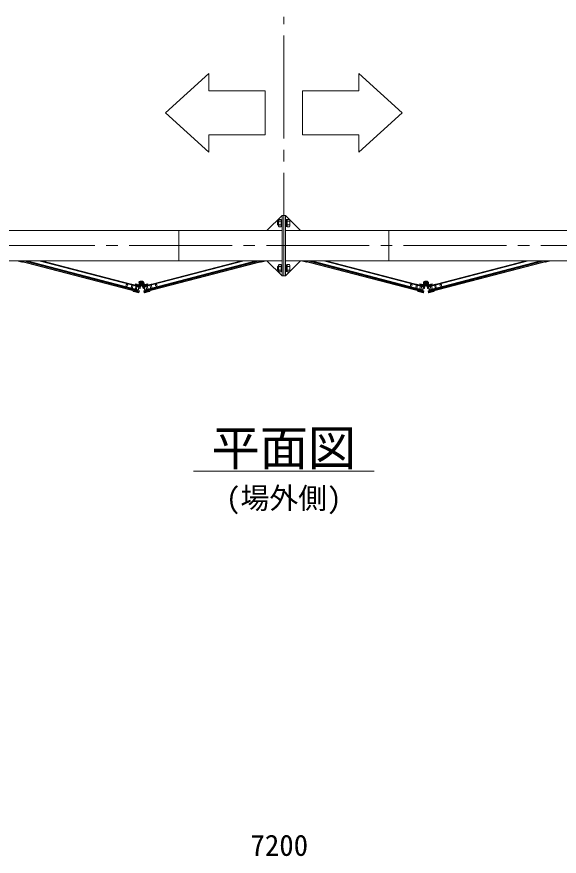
# Model space of a CAD drawing. Units: millimetres, scale not verified. Extents: x -6980 to 13145, y -14438 to 14438.
# Drawn here: x -1167 to 635, y 9408 to 12198 of the extents above; entities that cross this region are included whole.
import ezdxf
from ezdxf.enums import TextEntityAlignment as Align

# ---------------------------------------------------------------- set-up
doc = ezdxf.new("R2010")
doc.units = ezdxf.units.MM
doc.header["$LTSCALE"] = 38
doc.linetypes.add('CHAIN2', pattern=[12, 9, -1, 1, -1])
doc.linetypes.add('DASHED1', pattern=[1.8, 1.2, -0.6])
for name, color, linetype, lineweight in [('0-6_ﾎﾞﾙﾄ類', 2, 'Continuous', 18), ('0-B_寸法', 3, 'Continuous', 18), ('1-2_通芯', 1, 'CHAIN2', 18), ('1-5_標準ﾊﾟﾈﾙ', 7, 'Continuous', 18), ('1-7_文字', 7, 'Continuous', 18), ('1-9_連結用梁36', 7, 'Continuous', 18)]:
    doc.layers.add(name, color=color, linetype=linetype, lineweight=lineweight)
doc.styles.add('ＭＳ ゴシック', font='')
doc.styles.get('ＭＳ ゴシック').set_extended_font_data('MS Gothic')

msp = doc.modelspace()

# ---------------------------------------------------------------- linework, layer by layer
at = {"layer": '0-6_ﾎﾞﾙﾄ類'}
for p, q in [((-297.5, 11523), (-295.88, 11524.62)), ((-259.9, 11523), (-261.53, 11524.62)), ((-298.9, 11519.5), (-300.9, 11517.5)), ((-300.9, 11507.5), (-300.9, 11517.5)), ((-298.9, 11505.5), (-300.9, 11507.5)), ((-297.5, 11518.3), (-300.1, 11518.3)), ((-297.5, 11506.7), (-300.1, 11506.7)), ((-298.9, 11505.5), (-298.9, 11519.5)), ((-297.5, 11519.5), (-298.9, 11519.5)), ((-297.5, 11505.5), (-298.9, 11505.5)), ((-297.5, 11502), (-297.5, 11523)), ((-297.5, 11502), (-295.88, 11500.38)), ((-295.88, 11518.55), (-288.5, 11518.55)), ((-295.88, 11506.45), (-288.5, 11506.45)), ((-268.9, 11513.3), (-271.9, 11512.5)), ((-268.9, 11512.5), (-271.9, 11511.7)), ((-261.53, 11518.55), (-268.9, 11518.55)), ((-261.53, 11506.45), (-268.9, 11506.45)), ((-259.9, 11502), (-261.53, 11500.38)), ((-259.9, 11502), (-259.9, 11523)), ((-298.9, 11369.5), (-300.9, 11367.5)), ((-300.9, 11357.5), (-300.9, 11367.5)), ((-298.9, 11355.5), (-300.9, 11357.5)), ((-297.5, 11368.3), (-300.1, 11368.3)), ((-298.9, 11355.5), (-298.9, 11369.5)), ((-297.5, 11369.5), (-298.9, 11369.5)), ((-297.5, 11373), (-295.88, 11374.62)), ((-297.5, 11352), (-297.5, 11373)), ((-295.88, 11368.55), (-288.5, 11368.55)), ((-268.9, 11363.3), (-271.9, 11362.5)), ((-268.9, 11362.5), (-271.9, 11361.7)), ((-261.53, 11368.55), (-268.9, 11368.55)), ((-259.9, 11373), (-261.53, 11374.62)), ((-259.9, 11352), (-259.9, 11373)), ((-297.5, 11356.7), (-300.1, 11356.7)), ((-297.5, 11355.5), (-298.9, 11355.5)), ((-297.5, 11352), (-295.88, 11350.38)), ((-295.88, 11356.45), (-288.5, 11356.45)), ((-261.53, 11356.45), (-268.9, 11356.45)), ((-259.9, 11352), (-261.53, 11350.38)), ((-755.65, 11306.35), (-758.55, 11311.35)), ((-749.88, 11306.35), (-755.65, 11306.35)), ((-749.88, 11316.35), (-747, 11311.35)), ((-747, 11311.35), (-749.88, 11306.35)), ((186.53, 11311.35), (189.43, 11316.35)), ((189.43, 11306.35), (186.53, 11311.35)), ((189.43, 11316.35), (195.17, 11316.35)), ((195.17, 11306.35), (189.43, 11306.35)), ((195.17, 11316.35), (198.07, 11311.35)), ((198.07, 11311.35), (195.17, 11306.35))]:
    msp.add_line(p, q, dxfattribs=at)
for points in [[(-295.88, 11524.62), (-288.5, 11524.62), (-288.5, 11500.38), (-295.88, 11500.38)], [(-261.53, 11524.62), (-268.9, 11524.62), (-268.9, 11500.38), (-261.53, 11500.38)], [(-295.88, 11374.62), (-288.5, 11374.62), (-288.5, 11350.38), (-295.88, 11350.38)], [(-261.53, 11374.62), (-268.9, 11374.62), (-268.9, 11350.38), (-261.53, 11350.38)], [(-758.55, 11311.35), (-755.65, 11316.35), (-749.88, 11316.35)]]:
    msp.add_lwpolyline(points, dxfattribs=at)
for points in [[(-288.5, 11501.5), (-288.5, 11523.5), (-286.2, 11523.5), (-286.2, 11501.5)], [(-271.9, 11523.5), (-271.9, 11501.5), (-274.2, 11501.5), (-274.2, 11523.5)], [(-271.9, 11523.85), (-271.9, 11501.15), (-268.9, 11501.15), (-268.9, 11523.85)], [(-288.5, 11351.5), (-288.5, 11373.5), (-286.2, 11373.5), (-286.2, 11351.5)], [(-271.9, 11373.5), (-271.9, 11351.5), (-274.2, 11351.5), (-274.2, 11373.5)], [(-271.9, 11373.85), (-271.9, 11351.15), (-268.9, 11351.15), (-268.9, 11373.85)]]:
    msp.add_lwpolyline(points, close=True, dxfattribs=at)
for centre, radius in [((-752.77, 11311.35), 4.9), ((-752.77, 11311.35), 3), ((-752.77, 11311.35), 2.45), ((192.3, 11311.35), 4.9), ((192.3, 11311.35), 3), ((192.3, 11311.35), 2.45)]:
    msp.add_circle(centre, radius, dxfattribs=at)
for centre, radius, start, end in [((-292.85, 11521.6), 4.28, 135, 225), ((-264.55, 11521.6), 4.28, 315, 45), ((-285.38, 11512.5), 12.12, 150, 210), ((-292.85, 11503.4), 4.28, 135, 225), ((-272.03, 11512.5), 12.12, 330, 30), ((-264.55, 11503.4), 4.28, 315, 45), ((-285.38, 11362.5), 12.12, 150, 210), ((-292.85, 11371.6), 4.28, 135, 225), ((-264.55, 11371.6), 4.28, 315, 45), ((-272.03, 11362.5), 12.12, 330, 30), ((-292.85, 11353.4), 4.28, 135, 225), ((-264.55, 11353.4), 4.28, 315, 45)]:
    msp.add_arc(centre, radius, start, end, dxfattribs=at)
at = {"layer": '1-2_通芯'}
for p, q in [((-280.2, 11337.5), (-280.2, 12198.25)), ((-3986.2, 11437.5), (4220.8, 11437.5))]:
    msp.add_line(p, q, dxfattribs=at)
at = {"layer": '1-5_標準ﾊﾟﾈﾙ'}
for p, q in [((-1167.4, 11387.4), (-1150.23, 11382.9)), ((-1161.85, 11387.5), (-1148.4, 11383.98)), ((-1157.12, 11387.5), (-765.8, 11284.77)), ((-1137.42, 11387.5), (-1132.08, 11386.1)), ((-1135.35, 11385.4), (-1132.45, 11384.65)), ((-1132.7, 11387.5), (-764.23, 11290.75)), ((-1132.08, 11386.1), (-1132.45, 11384.65)), ((-1093.7, 11387.5), (-761.7, 11300.35)), ((-411.82, 11387.5), (-743.82, 11300.35)), ((-372.83, 11387.5), (-741.33, 11290.75)), ((-348.43, 11387.5), (-739.75, 11284.77)), ((-368.1, 11387.5), (-373.48, 11386.1)), ((-373.48, 11386.1), (-373.07, 11384.65)), ((-370.17, 11385.4), (-373.07, 11384.65)), ((-343.7, 11387.5), (-357.15, 11383.98)), ((-338.15, 11387.4), (-355.3, 11382.9)), ((-222.32, 11387.4), (-205.15, 11382.9)), ((-216.78, 11387.5), (-203.33, 11383.98)), ((-212.05, 11387.5), (179.27, 11284.77)), ((-192.35, 11387.5), (-187, 11386.1)), ((-190.28, 11385.4), (-187.38, 11384.65)), ((-187.62, 11387.5), (180.85, 11290.75)), ((-187, 11386.1), (-187.38, 11384.65)), ((-148.65, 11387.5), (183.38, 11300.35)), ((533.25, 11387.5), (201.22, 11300.35)), ((572.23, 11387.5), (203.75, 11290.75)), ((596.65, 11387.5), (205.33, 11284.77)), ((576.95, 11387.5), (571.6, 11386.1)), ((571.6, 11386.1), (571.98, 11384.65)), ((574.88, 11385.4), (571.98, 11384.65)), ((601.38, 11387.5), (587.93, 11383.98)), ((606.93, 11387.4), (589.75, 11382.9)), ((-785.58, 11307.85), (-785.33, 11308.83)), ((-761.4, 11301.5), (-785.58, 11307.85)), ((-784.73, 11309.17), (-756.67, 11301.8)), ((-761.4, 11301.5), (-764.52, 11289.6)), ((-759.73, 11318.15), (-761.45, 11315.7)), ((-761.33, 11315), (-760.65, 11314.52)), ((-761.28, 11311.35), (-761.28, 11304.85)), ((-761.28, 11311.35), (-761.28, 11307.15)), ((-759.77, 11306.53), (-759.77, 11304.85)), ((-758.33, 11317.77), (-759.02, 11318.27)), ((-756.3, 11301.2), (-757.9, 11295.15)), ((-749.23, 11301.2), (-747.65, 11295.15)), ((-720.83, 11309.17), (-748.88, 11301.8)), ((-745.77, 11306.53), (-745.77, 11304.85)), ((-744.27, 11311.35), (-744.27, 11304.85)), ((-744.27, 11311.35), (-744.27, 11307.15)), ((-744.12, 11301.5), (-719.95, 11307.85)), ((-744.12, 11301.5), (-741, 11289.6)), ((-742.98, 11307.5), (-742.48, 11305.55)), ((-719.95, 11307.85), (-720.2, 11308.83)), ((159.5, 11307.85), (159.75, 11308.83)), ((183.68, 11301.5), (159.5, 11307.85)), ((160.35, 11309.17), (188.4, 11301.8)), ((183.68, 11301.5), (180.55, 11289.6)), ((185.35, 11318.15), (183.62, 11315.7)), ((183.75, 11315), (184.43, 11314.52)), ((183.8, 11311.35), (183.8, 11304.85)), ((183.8, 11311.35), (183.8, 11307.15)), ((185.3, 11306.53), (185.3, 11304.85)), ((186.75, 11317.77), (186.05, 11318.27)), ((188.75, 11301.2), (187.18, 11295.15)), ((195.85, 11301.2), (197.42, 11295.15)), ((224.25, 11309.17), (196.2, 11301.8)), ((199.3, 11306.53), (199.3, 11304.85)), ((200.8, 11311.35), (200.8, 11304.85)), ((200.8, 11311.35), (200.8, 11307.15)), ((200.92, 11301.5), (225.1, 11307.85)), ((200.92, 11301.5), (204.05, 11289.6)), ((202.1, 11307.5), (202.6, 11305.55)), ((225.1, 11307.85), (224.85, 11308.83)), ((-793.53, 11297.22), (-793.92, 11295.78)), ((-791.02, 11295), (-793.92, 11295.78)), ((-764.52, 11289.6), (-793.53, 11297.22)), ((-781.35, 11292.48), (-781.7, 11293.08)), ((-764.9, 11288.15), (-781.35, 11292.48)), ((-766.1, 11283.6), (-780.35, 11287.35)), ((-762.12, 11281), (-779.3, 11285.52)), ((-764.9, 11288.15), (-766.1, 11283.6)), ((-759.92, 11287.43), (-761.5, 11281.38)), ((-760.9, 11287.67), (-759.92, 11287.43)), ((-758.85, 11295.4), (-757.9, 11295.15)), ((-746.67, 11295.4), (-747.65, 11295.15)), ((-744.65, 11287.67), (-745.6, 11287.43)), ((-745.6, 11287.43), (-744.03, 11281.38)), ((-743.4, 11281), (-726.25, 11285.52)), ((-741, 11289.6), (-712, 11297.22)), ((-740.62, 11288.15), (-724.2, 11292.48)), ((-740.62, 11288.15), (-739.45, 11283.6)), ((-739.45, 11283.6), (-725.18, 11287.35)), ((-724.2, 11292.48), (-723.83, 11293.08)), ((-714.52, 11295), (-711.62, 11295.78)), ((-712, 11297.22), (-711.62, 11295.78)), ((151.53, 11297.22), (151.15, 11295.78)), ((154.05, 11295), (151.15, 11295.78)), ((180.55, 11289.6), (151.53, 11297.22)), ((163.73, 11292.48), (163.38, 11293.08)), ((180.18, 11288.15), (163.73, 11292.48)), ((178.97, 11283.6), (164.7, 11287.35)), ((182.95, 11281), (165.78, 11285.52)), ((180.18, 11288.15), (178.97, 11283.6)), ((185.15, 11287.43), (183.55, 11281.38)), ((184.18, 11287.67), (185.15, 11287.43)), ((186.2, 11295.4), (187.18, 11295.15)), ((198.4, 11295.4), (197.42, 11295.15)), ((200.42, 11287.67), (199.45, 11287.43)), ((199.45, 11287.43), (201.05, 11281.38)), ((201.65, 11281), (218.82, 11285.52)), ((204.05, 11289.6), (233.08, 11297.22)), ((204.42, 11288.15), (220.88, 11292.48)), ((204.42, 11288.15), (205.62, 11283.6)), ((205.62, 11283.6), (219.9, 11287.35)), ((220.88, 11292.48), (221.22, 11293.08)), ((230.55, 11295), (233.45, 11295.78)), ((233.08, 11297.22), (233.45, 11295.78))]:
    msp.add_line(p, q, dxfattribs=at)
at = {"layer": '1-5_標準ﾊﾟﾈﾙ', "color": 4, "linetype": 'DASHED1', "lineweight": 9}
for p, q in [((-1137.8, 11387.5), (-1138.03, 11386.62)), ((-367.73, 11387.5), (-367.5, 11386.62)), ((-192.72, 11387.5), (-192.95, 11386.62)), ((577.32, 11387.5), (577.55, 11386.62)), ((-784.7, 11307.62), (-787.83, 11295.72)), ((-780.65, 11306.55), (-783.77, 11294.65)), ((-771.18, 11304.07), (-774.3, 11292.18)), ((-770.77, 11305.52), (-771.18, 11304.07)), ((-767.1, 11303), (-770.23, 11291.1)), ((-766.73, 11304.45), (-767.1, 11303)), ((-738.8, 11304.45), (-738.42, 11303)), ((-738.42, 11303), (-735.3, 11291.1)), ((-734.75, 11305.52), (-734.38, 11304.07)), ((-734.38, 11304.07), (-731.25, 11292.18)), ((-724.9, 11306.55), (-721.78, 11294.65)), ((-720.83, 11307.62), (-717.7, 11295.72)), ((160.35, 11307.62), (157.22, 11295.72)), ((164.42, 11306.55), (161.3, 11294.65)), ((173.9, 11304.07), (170.78, 11292.18)), ((174.28, 11305.52), (173.9, 11304.07)), ((177.97, 11303), (174.85, 11291.1)), ((178.35, 11304.45), (177.97, 11303)), ((206.25, 11304.45), (206.62, 11303)), ((206.62, 11303), (209.75, 11291.1)), ((210.33, 11305.52), (210.7, 11304.07)), ((210.7, 11304.07), (213.82, 11292.18)), ((220.18, 11306.55), (223.3, 11294.65)), ((224.25, 11307.62), (227.38, 11295.72)), ((-787.83, 11295.72), (-788.07, 11294.75)), ((-783.77, 11294.65), (-784.02, 11293.68)), ((-721.78, 11294.65), (-721.5, 11293.68)), ((-717.7, 11295.72), (-717.45, 11294.75)), ((157.22, 11295.72), (156.97, 11294.75)), ((161.3, 11294.65), (161.05, 11293.68)), ((223.3, 11294.65), (223.55, 11293.68)), ((227.38, 11295.72), (227.62, 11294.75))]:
    msp.add_line(p, q, dxfattribs=at)
at = {"layer": '1-5_標準ﾊﾟﾈﾙ'}
for points in [[(-1161.85, 11387.5), (-766.1, 11283.6), (-761.1, 11302.65), (-1084.25, 11387.5)], [(-1157.12, 11387.5), (-765.8, 11284.77), (-765.02, 11287.67), (-1145.3, 11387.5)], [(-1135.35, 11385.4), (-1135.7, 11386.02), (-1141.38, 11387.5)], [(-1137.42, 11387.5), (-764.52, 11289.6), (-761.4, 11301.5), (-1088.98, 11387.5)], [(-343.7, 11387.5), (-739.45, 11283.6), (-744.45, 11302.65), (-421.28, 11387.5)], [(-368.1, 11387.5), (-741, 11289.6), (-744.12, 11301.5), (-416.55, 11387.5)], [(-348.43, 11387.5), (-739.75, 11284.77), (-740.5, 11287.67), (-360.23, 11387.5)], [(-370.17, 11385.4), (-369.82, 11386.02), (-364.18, 11387.5)], [(-216.78, 11387.5), (178.97, 11283.6), (183.97, 11302.65), (-139.2, 11387.5)], [(-212.05, 11387.5), (179.27, 11284.77), (180.05, 11287.67), (-200.22, 11387.5)], [(-190.28, 11385.4), (-190.65, 11386.02), (-196.3, 11387.5)], [(-192.35, 11387.5), (180.55, 11289.6), (183.68, 11301.5), (-143.93, 11387.5)], [(601.38, 11387.5), (205.62, 11283.6), (200.62, 11302.65), (523.8, 11387.5)], [(576.95, 11387.5), (204.05, 11289.6), (200.92, 11301.5), (528.52, 11387.5)], [(596.65, 11387.5), (205.33, 11284.77), (204.55, 11287.67), (584.83, 11387.5)], [(574.88, 11385.4), (575.25, 11386.02), (580.9, 11387.5)], [(-759.95, 11306.8), (-773.2, 11310.28), (-773.7, 11308.35), (-756.95, 11303.95)], [(-760.9, 11287.67), (-762.23, 11282.6), (-765.12, 11283.35), (-760.43, 11301.25), (-757.52, 11300.48), (-758.85, 11295.4)], [(-745.57, 11306.8), (-732.33, 11310.28), (-731.82, 11308.35), (-748.6, 11303.95)], [(-744.65, 11287.67), (-743.3, 11282.6), (-740.4, 11283.35), (-745.1, 11301.25), (-748, 11300.48), (-746.67, 11295.4)], [(185.12, 11306.8), (171.88, 11310.28), (171.35, 11308.35), (188.12, 11303.95)], [(184.18, 11287.67), (182.85, 11282.6), (179.95, 11283.35), (184.62, 11301.25), (187.55, 11300.48), (186.2, 11295.4)], [(199.48, 11306.8), (212.72, 11310.28), (213.25, 11308.35), (196.48, 11303.95)], [(200.42, 11287.67), (201.75, 11282.6), (204.65, 11283.35), (199.98, 11301.25), (197.05, 11300.48), (198.4, 11295.4)], [(-791.02, 11295), (-790.4, 11295.38), (-781.7, 11293.08)], [(-714.52, 11295), (-715.12, 11295.38), (-723.83, 11293.08)], [(154.05, 11295), (154.65, 11295.38), (163.38, 11293.08)], [(230.55, 11295), (229.95, 11295.38), (221.22, 11293.08)]]:
    msp.add_lwpolyline(points, dxfattribs=at)
for points in [[(-758.23, 11304.27), (-773.7, 11308.35), (-774.23, 11306.43), (-758.75, 11302.35)], [(-731.82, 11308.35), (-747.3, 11304.27), (-746.8, 11302.35), (-731.33, 11306.43)], [(186.82, 11304.27), (171.35, 11308.35), (170.85, 11306.43), (186.32, 11302.35)], [(213.25, 11308.35), (197.78, 11304.27), (198.28, 11302.35), (213.75, 11306.43)]]:
    msp.add_lwpolyline(points, close=True, dxfattribs=at)
for centre, radius in [((-801.65, 11305.7), 3), ((-752.77, 11311.35), 8.5), ((-752.77, 11311.35), 8), ((-703.88, 11305.7), 3), ((143.42, 11305.7), 3), ((192.3, 11311.35), 8.5), ((192.3, 11311.35), 8), ((241.18, 11305.7), 3)]:
    msp.add_circle(centre, radius, dxfattribs=at)
for centre, radius, start, end in [((-1138.15, 11394.4), 8.5, 234.396, 283.363), ((-1120.83, 11389.5), 3, 221.858, 318.142), ((-384.7, 11389.5), 3, 221.858, 318.142), ((-367.38, 11394.4), 8.5, 256.637, 305.604), ((-338.27, 11387.9), 0.5, 284.71, 308.92), ((-222.2, 11387.9), 0.5, 231.08, 255.29), ((-193.07, 11394.4), 8.5, 234.396, 283.363), ((-175.77, 11389.5), 3, 221.858, 318.142), ((560.38, 11389.5), 3, 221.858, 318.142), ((577.68, 11394.4), 8.5, 256.637, 305.604), ((606.8, 11387.9), 0.5, 284.71, 308.92), ((-1149.85, 11384.35), 1.5, 255.29, 345.29), ((-355.7, 11384.35), 1.5, 194.71, 284.71), ((-204.78, 11384.35), 1.5, 255.29, 345.29), ((589.38, 11384.35), 1.5, 194.71, 284.71), ((-784.85, 11308.67), 0.5, 75.29, 165.29), ((-769.65, 11301.6), 8.5, 47.218, 103.363), ((-761.02, 11315.4), 0.5, 145, 235), ((-759.33, 11317.88), 0.5, 55, 145), ((-756.8, 11301.33), 0.5, 345.29, 75.29), ((-748.75, 11301.33), 0.5, 104.71, 194.71), ((-735.9, 11301.6), 8.5, 76.637, 132.782), ((-720.7, 11308.67), 0.5, 14.71, 104.71), ((160.22, 11308.67), 0.5, 75.29, 165.29), ((175.43, 11301.6), 8.5, 47.218, 103.363), ((184.03, 11315.4), 0.5, 145, 235), ((185.75, 11317.88), 0.5, 55, 145), ((188.28, 11301.33), 0.5, 345.29, 75.29), ((196.32, 11301.33), 0.5, 104.71, 194.71), ((209.18, 11301.6), 8.5, 76.637, 132.782), ((224.38, 11308.67), 0.5, 14.71, 104.71), ((-784.15, 11301.48), 8.5, 227.218, 283.363), ((-778.9, 11286.98), 1.5, 165.29, 255.29), ((-762, 11281.5), 0.5, 255.29, 345.29), ((-743.52, 11281.5), 0.5, 194.71, 284.71), ((-726.62, 11286.98), 1.5, 284.71, 14.71), ((-721.38, 11301.48), 8.5, 256.637, 312.782), ((160.93, 11301.48), 8.5, 227.218, 283.363), ((166.15, 11286.98), 1.5, 165.29, 255.29), ((183.07, 11281.5), 0.5, 255.29, 345.29), ((201.53, 11281.5), 0.5, 194.71, 284.71), ((218.45, 11286.98), 1.5, 284.71, 14.71), ((223.68, 11301.48), 8.5, 256.637, 312.782)]:
    msp.add_arc(centre, radius, start, end, dxfattribs=at)
at = {"layer": '1-7_文字'}
msp.add_line((-580.2, 10687.5), (19.8, 10687.5), dxfattribs=at)
for points in [[(-673.38, 11878.98), (-528.95, 12009.73), (-528.95, 11951.82), (-342.3, 11951.82), (-342.3, 11805.83), (-528.95, 11805.83), (-528.95, 11747.93)], [(112.98, 11878.98), (-31.45, 12009.73), (-31.45, 11951.82), (-218.1, 11951.82), (-218.1, 11805.83), (-31.45, 11805.83), (-31.45, 11747.93)]]:
    msp.add_lwpolyline(points, close=True, dxfattribs=at)
at = {"layer": '1-9_連結用梁36'}
for p, q in [((-629.15, 11387.5), (-629.15, 11487.5)), ((68.75, 11387.5), (68.75, 11487.5))]:
    msp.add_line(p, q, dxfattribs=at)
for points in [[(-286.2, 11487.5), (-336.2, 11487.5), (-286.2, 11537.5)], [(-286.2, 11337.5), (-286.2, 11537.5), (-280.2, 11537.5), (-280.2, 11337.5)], [(-274.2, 11337.5), (-274.2, 11537.5), (-280.2, 11537.5), (-280.2, 11337.5)], [(-274.2, 11487.5), (-224.2, 11487.5), (-274.2, 11537.5)], [(-286.2, 11387.5), (-3980.2, 11387.5), (-3980.2, 11487.5), (-286.2, 11487.5)], [(-274.2, 11387.5), (3419.8, 11387.5), (3419.8, 11487.5), (-274.2, 11487.5)], [(-286.2, 11387.5), (-336.2, 11387.5), (-286.2, 11337.5)], [(-274.2, 11387.5), (-224.2, 11387.5), (-274.2, 11337.5)]]:
    msp.add_lwpolyline(points, close=True, dxfattribs=at)

# ---------------------------------------------------------------- texts
at = {"layer": '0-B_寸法', "style": 'ＭＳ ゴシック'}
msp.add_text('7200', height=70.38, dxfattribs=at).set_placement((-391, 9387.9), align=Align.BOTTOM_LEFT)
at = {"layer": '1-7_文字', "style": 'ＭＳ ゴシック'}
for s, height, p in [('平面図', 117.3, (-520.2, 10671.5)), ('(場外側)', 70.38, (-472.2, 10541.9))]:
    msp.add_text(s, height=height, dxfattribs=at).set_placement(p, align=Align.BOTTOM_LEFT)

doc.saveas('drawing.dxf')
